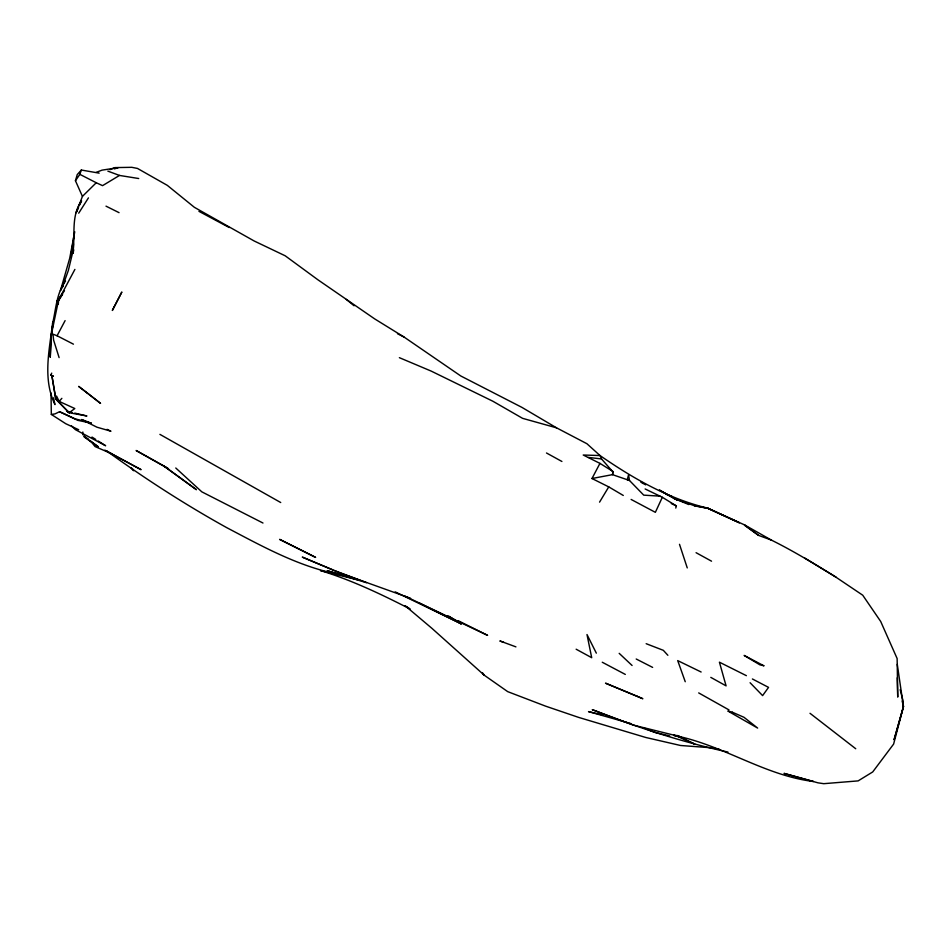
<?xml version="1.0" encoding="UTF-8"?>
<svg xmlns="http://www.w3.org/2000/svg" width="951" height="951" viewBox="0 0 951 951"><rect width="100%" height="100%" fill="white"/><g stroke="black" fill="none" stroke-linecap="round" stroke-linejoin="round"><path stroke-width="1.43" d="M78.683 429.721L65.785 423.73L51.33 414.434L51.009 392.953M73.31 253.002L73.382 243.622L73.037 253.156M51.092 336.321L50.26 357.291L51.104 337.843L53.006 322.71L50.795 340.042L51.104 337.843M58.284 304.189L58.605 299.922L74.891 269.406M56.739 303.595L56.989 301.36L64.49 290.721M52.911 321.759L52.567 323.506C49.321 350.408 42.581 378.997 54.956 404.591L53.529 397.803M70.731 256.592L73.988 236.157M51.164 335.501L58.605 299.922L62.421 294.121M52.567 323.506C56.038 309.218 56.394 293.229 65.524 281.116M73.263 252.063L73.714 249.851M74.76 231.782L69.685 258.363L60.46 290.554L63.253 285.787M675.769 508.072L676.363 505.908L662.336 497.29L645.135 488.957M78.529 207.508L76.163 212.727L82.428 196.393L75.45 180.749L77.233 174.592L81.322 170.027L99.166 173.141M73.417 238.202L74.142 236.062M75.45 180.749L79.848 174.342L81.322 170.027M62.433 286.929L68.365 270.405L73.072 250.802C75.272 234.005 70.933 215.675 81.524 200.911M79.718 204.905L81.501 201.006M662.336 497.29L655.358 512.327L631.119 499.441M50.819 375.051L53.375 376.275L50.819 375.051L51.723 373.125M623.285 495.459L608.747 486.888L591.986 478.519L599.95 463.387L583.225 455.018L600.01 455.541C632.76 478.175 668.315 498.693 707.259 508.036L739.224 522.717L707.259 508.036M59.105 357.612L53.613 340.125L52.959 334.158L57.072 335.762L65.108 320.618M599.558 502.14L608.747 486.888M58.938 300.076L62.6 294.216M78.707 213.167L88.443 197.867M61.863 398.338L59.164 401.405L56.573 399.967L69.15 412.734L86.921 415.991L74.737 413.103M82.428 196.393L96.253 182.747L102.565 185.647L119.493 175.436L138.703 178.526M56.989 301.36L58.605 299.922M72.026 412.472L66.618 411.189L69.15 412.734L74.82 408.538L59.164 401.405L56.501 395.985M80.716 420.271L75.2 418.892L59.568 411.712L55.003 413.899L51.33 414.434M109.936 169.647L115 167.602L131.785 167.317L137.479 168.434L167.317 185.362L194.396 207.33L254.19 240.995L285.193 255.795L317.919 279.796L374.718 318.918L403.949 336.975L460.807 375.99L521.861 407.349L556.513 427.819L586.922 443.725L600.01 455.541L601.519 458.941L613.098 472.088L612.48 474.644L591.986 478.519M96.217 172.357L102.007 170.146L118.352 167.638M114.346 168.909L117.021 168.065M660.101 496.149L643.732 495.15L629.491 480.493L627.28 479.684L628.54 474.858L629.491 480.493L612.48 474.644L612.908 471.434L599.95 463.387M711.55 747.795L680.547 745.489L645.812 737.489L578.6 717.387L545.636 706.165L507.715 691.65L484.332 675.269L431.837 628.266L406.232 606.655M588.491 457.419L601.519 458.941M630.941 723.604L588.514 711.61L602.97 714.986M694.373 505.861L708.269 508.393L744.478 524.869L771.499 540.156C792.979 550.772 813.664 563.432 834.146 575.973L862.735 595.207L880.697 621.478L897.138 658.556L897.732 697.083L897.257 677.79M712.87 748.057L719.491 749.376M708.269 508.393L693.422 505.385L674.223 498.574L659.364 490.003L676.91 499.846L674.223 498.574L688.869 504.565M338.758 574.368C298.757 566.653 262.417 546.397 226.683 527.627C185.279 504.66 145.348 478.876 106.976 451.166M680.987 736.894L633.699 725.197L592.259 709.696L595.659 710.908C638.644 727.943 682.747 742.196 727.943 752.051M681.189 737.013L673.974 735.42C722.582 744.692 763.986 775.35 813.378 781.484L784.016 773.389L817.967 782.828L823.744 783.683L858.135 780.89L872.721 771.939L893.619 744.074L903.45 706.605L902.689 699.508L900.181 689.689M669.718 735.931L655.263 732.555L643.245 727.741M83.474 420.96L91.451 423.171L77.78 420.33L59.568 411.712M556.513 427.819L522.598 418.345L492.856 401.227L431.148 371.08L399.372 357.671M410.57 598.274L339.543 572.799L302.275 557.096L332.791 569.827M515.918 646.87L499.869 640.938L503.757 642.377M107.855 171.121L119.493 175.436M744.562 525.297L758.589 535.389L771.499 540.156M88.99 422.256L81.608 419.522L96.954 427.201L110.934 431.219L107.071 429.341M666.544 494.461L671.977 496.505M334.11 570.386L366.48 582.701L327.192 570.695L359.442 580.253L320.499 570.564C351.62 580.134 381.125 594.161 410.047 608.985L405.09 605.692M646.169 643.696L663.322 650.318L667.864 655.287M673.986 734.861L694.812 744.11L676.791 735.349M602.268 662.241L625.306 674.414M671.299 503.555L676.363 505.908M395.2 591.879L461.271 623.88L449.074 616.379M404.96 596.194L487.601 635.363L458.168 620.67M106.001 206.153L119.053 212.655M262.975 523.026L201.826 491.845L175.769 467.999M397.482 333.706L403.949 336.975M79.848 174.342L96.253 182.747M636.207 659.007L652.636 667.4M57.072 335.762L73.441 344.167M701.137 672.012L677.706 660.612L685.243 681.724M752.396 678.966L768.551 687.383L762.607 695.609L750.101 682.735M418.809 602.756L461.271 623.88L447.588 615.63M746.392 675.674L719.42 662.181L726.088 685.873L710.801 677.374M198.949 211.348L229.203 227.527M110.744 453.354L141.081 469.675L106.845 451.238M104.836 450.132L110.875 453.413L95.064 446.566L91.605 442.263L83.985 435.998L88.384 439.326M576.151 649.212L591.7 657.7L586.993 634.531L596.336 653.159M696.073 552.697L711.538 561.185M546.48 452.985L561.91 461.473M698.688 692.91L729.001 709.922M159.911 434.369L280.723 502.532M836.274 577.34L804.831 558.094M645.705 484.867L640.867 481.872L643.185 483.607M92.009 437.056L95.73 439.421M98.215 441.002L105.644 445.746L75.355 429.638L71.491 425.882M84.14 436.961L98.31 446.804L90.595 440.991M744.478 524.869L758.589 535.389M810.014 713.298L855.734 748.746M346.295 299.399L354.069 305.77M619.184 653.337L632.082 665.486M55.764 398.909L51.913 375.788L55.764 398.909L69.15 412.734M131.19 467.987L133.746 470.721L132.07 468.356M482.514 673.011L484.332 675.269L482.728 673.26M679.501 544.317L687.252 567.913M902.154 700.982L903.45 706.605L894.106 739.605L903.45 706.605L897.292 664.38M82.844 432.004L83.022 434.952M114.037 307.137L112.337 310.454L121.847 292.016L114.037 307.137M763.831 665.759L759.897 664.844L744.134 655.417L763.831 665.759M732.294 712.192L727.86 711.015L757.638 728.074L743.979 717.292L732.294 712.192M637.384 696.394L605.514 683.175L642.852 698.735L637.384 696.394M310.347 554.706L279.63 539.372L315.625 557.405L310.347 554.706M163.501 465.74L136.112 450.501L168.553 468.843L163.501 465.74L196.298 489.599L163.501 465.74M86.886 392.68L78.648 386.379L100.568 403.39L86.886 392.68"/></g></svg>
